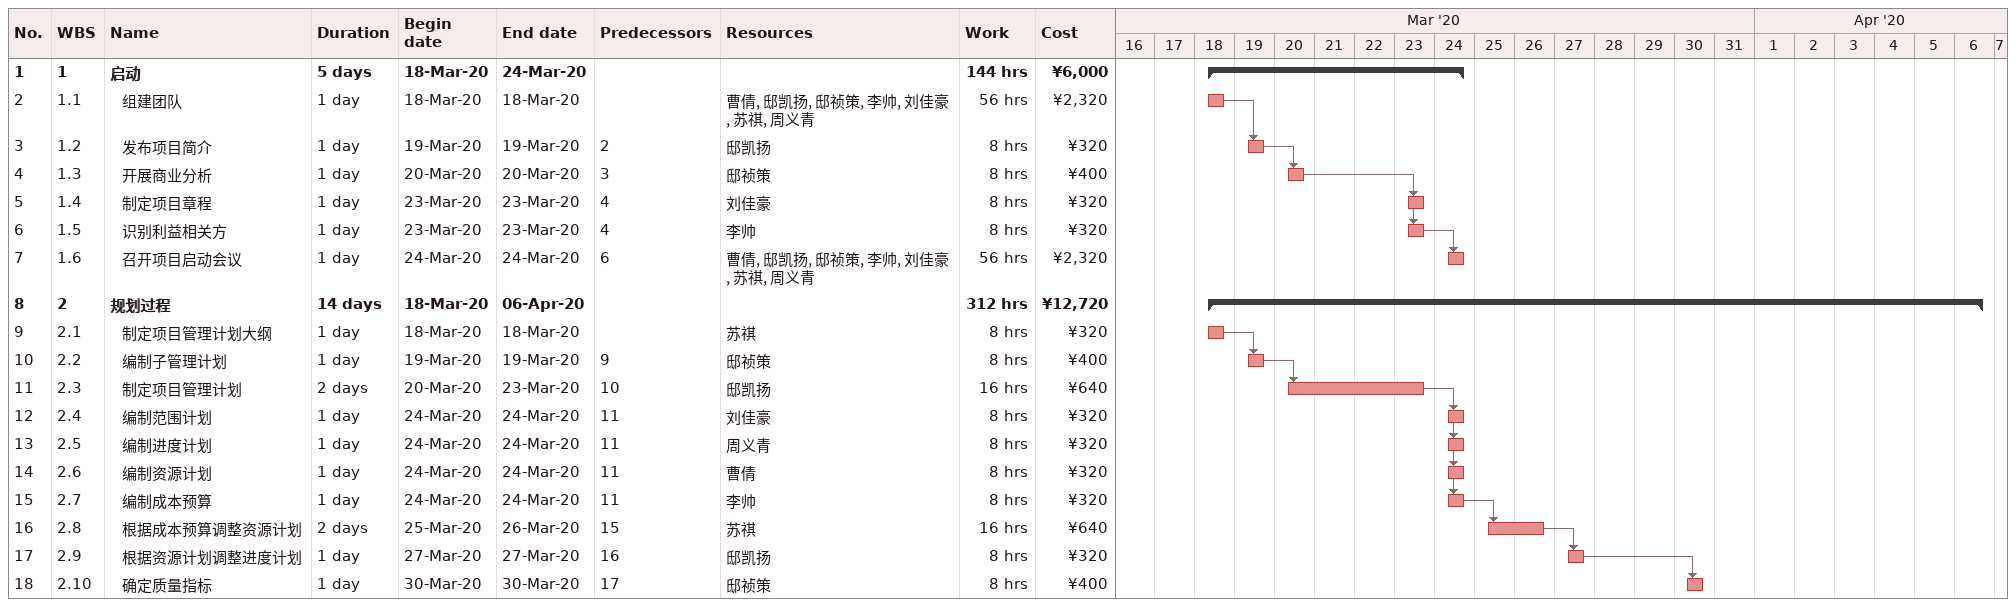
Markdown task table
| ID | WBS | Task | Duration | Start | Finish | Predecessors | Resources | Work (h) | Cost (¥) |
|---|---|---|---|---|---|---|---|---|---|
| 1 | 1 | **启动** | 5d | 2020-03-18 | 2020-03-24 |  |  | 144 | 6000 |
| 2 | 1.1 | 组建团队 | 1d | 2020-03-18 | 2020-03-18 |  | 曹倩, 邸凯扬, 邸祯策, 李帅, 刘佳豪, 苏祺, 周义青 | 56 | 2320 |
| 3 | 1.2 | 发布项目简介 | 1d | 2020-03-19 | 2020-03-19 | 2 | 邸凯扬 | 8 | 320 |
| 4 | 1.3 | 开展商业分析 | 1d | 2020-03-20 | 2020-03-20 | 3 | 邸祯策 | 8 | 400 |
| 5 | 1.4 | 制定项目章程 | 1d | 2020-03-23 | 2020-03-23 | 4 | 刘佳豪 | 8 | 320 |
| 6 | 1.5 | 识别利益相关方 | 1d | 2020-03-23 | 2020-03-23 | 4 | 李帅 | 8 | 320 |
| 7 | 1.6 | 召开项目启动会议 | 1d | 2020-03-24 | 2020-03-24 | 6 | 曹倩, 邸凯扬, 邸祯策, 李帅, 刘佳豪, 苏祺, 周义青 | 56 | 2320 |
| 8 | 2 | **规划过程** | 14d | 2020-03-18 | 2020-04-06 |  |  | 312 | 12720 |
| 9 | 2.1 | 制定项目管理计划大纲 | 1d | 2020-03-18 | 2020-03-18 |  | 苏祺 | 8 | 320 |
| 10 | 2.2 | 编制子管理计划 | 1d | 2020-03-19 | 2020-03-19 | 9 | 邸祯策 | 8 | 400 |
| 11 | 2.3 | 制定项目管理计划 | 2d | 2020-03-20 | 2020-03-23 | 10 | 邸凯扬 | 16 | 640 |
| 12 | 2.4 | 编制范围计划 | 1d | 2020-03-24 | 2020-03-24 | 11 | 刘佳豪 | 8 | 320 |
| 13 | 2.5 | 编制进度计划 | 1d | 2020-03-24 | 2020-03-24 | 11 | 周义青 | 8 | 320 |
| 14 | 2.6 | 编制资源计划 | 1d | 2020-03-24 | 2020-03-24 | 11 | 曹倩 | 8 | 320 |
| 15 | 2.7 | 编制成本预算 | 1d | 2020-03-24 | 2020-03-24 | 11 | 李帅 | 8 | 320 |
| 16 | 2.8 | 根据成本预算调整资源计划 | 2d | 2020-03-25 | 2020-03-26 | 15 | 苏祺 | 16 | 640 |
| 17 | 2.9 | 根据资源计划调整进度计划 | 1d | 2020-03-27 | 2020-03-27 | 16 | 邸凯扬 | 8 | 320 |
| 18 | 2.10 | 确定质量指标 | 1d | 2020-03-30 | 2020-03-30 | 17 | 邸祯策 | 8 | 400 |
